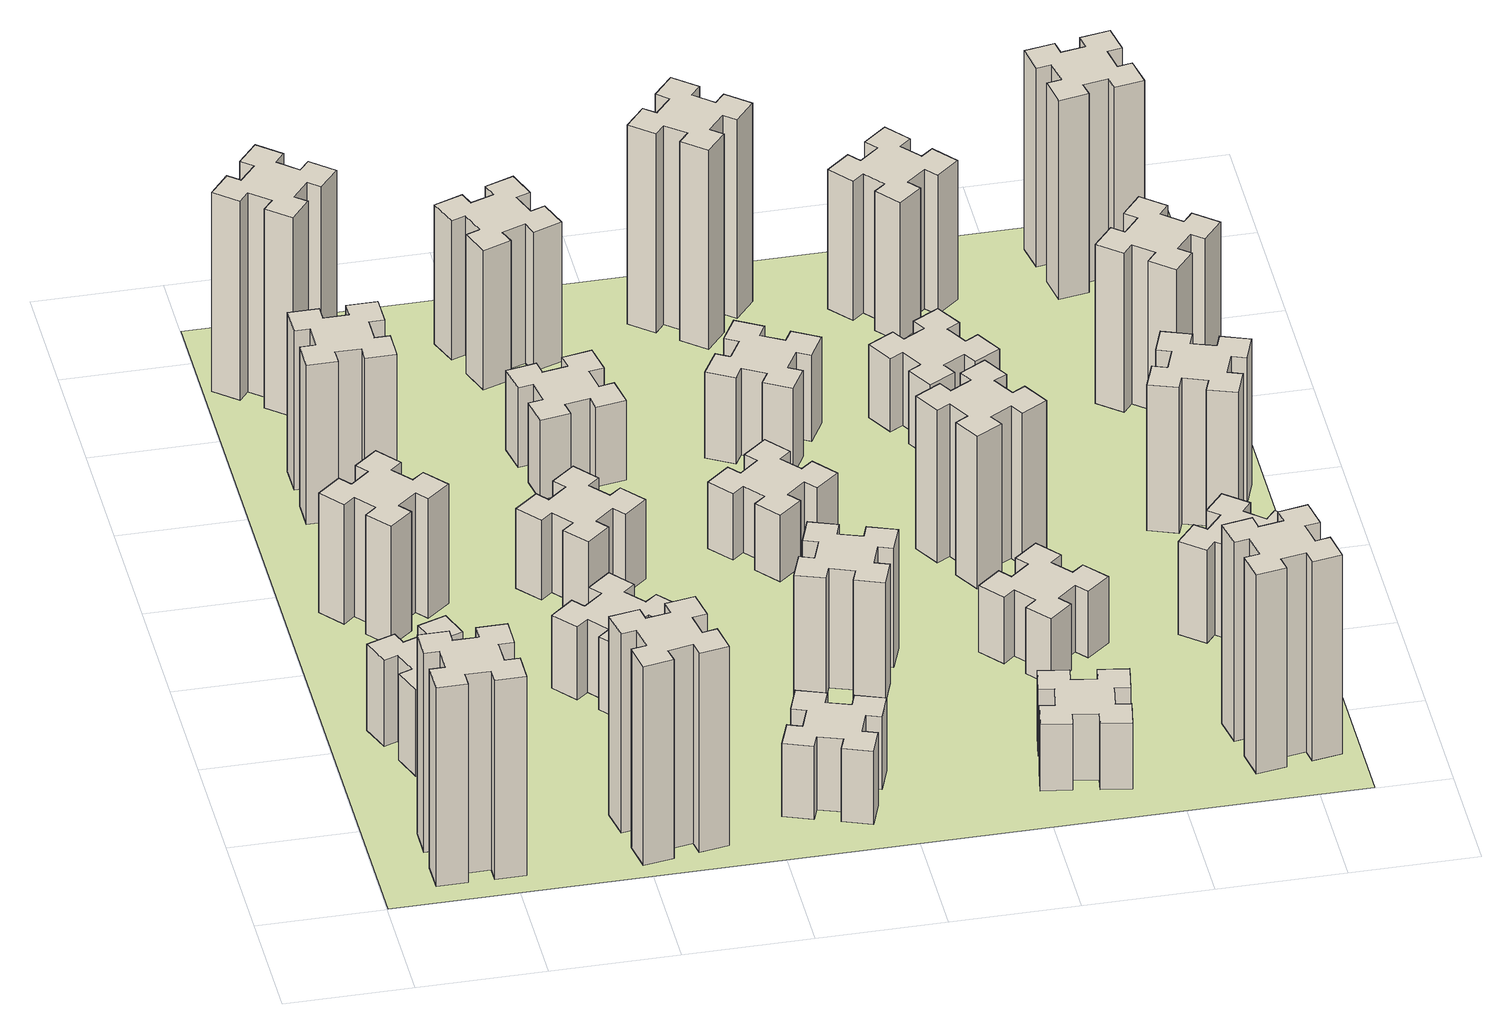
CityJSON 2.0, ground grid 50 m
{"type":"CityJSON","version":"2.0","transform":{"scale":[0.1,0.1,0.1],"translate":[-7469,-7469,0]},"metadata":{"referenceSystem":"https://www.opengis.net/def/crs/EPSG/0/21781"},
"CityObjects":{
"building1":{"type":"Building","attributes":{"class":"1000","function":"1000","usage":"1000","yearOfConstruction":2016,"roofType":"1000","measuredHeight":90,"storeysAboveGround":30,"storeysBelowGround":0},"geometry":[{"type":"Solid","lod":"1","boundaries":[[[[0,1,2,3,4,5,6,7,8,9,10,11,12,13,14,15,16,17,18,19]],[[17,16,20,21]],[[16,15,22,20]],[[15,14,23,22]],[[14,13,24,23]],[[13,12,25,24]],[[12,11,26,25]],[[11,10,27,26]],[[10,9,28,27]],[[9,8,29,28]],[[8,7,30,29]],[[7,6,31,30]],[[6,5,32,31]],[[5,4,33,32]],[[4,3,34,33]],[[3,2,35,34]],[[2,1,36,35]],[[1,0,37,36]],[[0,19,38,37]],[[19,18,39,38]],[[18,17,21,39]],[[24,25,26,27,28,29,30,31,32,33,34,35,36,37,38,39,21,20,22,23]]]]}]},
"building2":{"type":"Building","attributes":{"class":"1000","function":"1000","usage":"1000","yearOfConstruction":2016,"roofType":"1000","measuredHeight":39,"storeysAboveGround":30,"storeysBelowGround":0},"geometry":[{"type":"Solid","lod":"1","boundaries":[[[[40,41,42,43,44,45,46,47,48,49,50,51,52,53,54,55,56,57,58,59]],[[57,56,60,61]],[[56,55,62,60]],[[55,54,63,62]],[[54,53,64,63]],[[53,52,65,64]],[[52,51,66,65]],[[51,50,67,66]],[[50,49,68,67]],[[49,48,69,68]],[[48,47,70,69]],[[47,46,71,70]],[[46,45,72,71]],[[45,44,73,72]],[[44,43,74,73]],[[43,42,75,74]],[[42,41,76,75]],[[41,40,77,76]],[[40,59,78,77]],[[59,58,79,78]],[[58,57,61,79]],[[64,65,66,67,68,69,70,71,72,73,74,75,76,77,78,79,61,60,62,63]]]]}]},
"building3":{"type":"Building","attributes":{"class":"1000","function":"1000","usage":"1000","yearOfConstruction":2016,"roofType":"1000","measuredHeight":54,"storeysAboveGround":30,"storeysBelowGround":0},"geometry":[{"type":"Solid","lod":"1","boundaries":[[[[80,81,82,83,84,85,86,87,88,89,90,91,92,93,94,95,96,97,98,99]],[[97,96,100,101]],[[96,95,102,100]],[[95,94,103,102]],[[94,93,104,103]],[[93,92,105,104]],[[92,91,106,105]],[[91,90,107,106]],[[90,89,108,107]],[[89,88,109,108]],[[88,87,110,109]],[[87,86,111,110]],[[86,85,112,111]],[[85,84,113,112]],[[84,83,114,113]],[[83,82,115,114]],[[82,81,116,115]],[[81,80,117,116]],[[80,99,118,117]],[[99,98,119,118]],[[98,97,101,119]],[[104,105,106,107,108,109,110,111,112,113,114,115,116,117,118,119,101,100,102,103]]]]}]},
"building4":{"type":"Building","attributes":{"class":"1000","function":"1000","usage":"1000","yearOfConstruction":2016,"roofType":"1000","measuredHeight":72,"storeysAboveGround":30,"storeysBelowGround":0},"geometry":[{"type":"Solid","lod":"1","boundaries":[[[[120,121,122,123,124,125,126,127,128,129,130,131,132,133,134,135,136,137,138,139]],[[137,136,140,141]],[[136,135,142,140]],[[135,134,143,142]],[[134,133,144,143]],[[133,132,145,144]],[[132,131,146,145]],[[131,130,147,146]],[[130,129,148,147]],[[129,128,149,148]],[[128,127,150,149]],[[127,126,151,150]],[[126,125,152,151]],[[125,124,153,152]],[[124,123,154,153]],[[123,122,155,154]],[[122,121,156,155]],[[121,120,157,156]],[[120,139,158,157]],[[139,138,159,158]],[[138,137,141,159]],[[144,145,146,147,148,149,150,151,152,153,154,155,156,157,158,159,141,140,142,143]]]]}]},
"building5":{"type":"Building","attributes":{"class":"1000","function":"1000","usage":"1000","yearOfConstruction":2016,"roofType":"1000","measuredHeight":90,"storeysAboveGround":30,"storeysBelowGround":0},"geometry":[{"type":"Solid","lod":"1","boundaries":[[[[160,161,162,163,164,165,166,167,168,169,170,171,172,173,174,175,176,177,178,179]],[[177,176,180,181]],[[176,175,182,180]],[[175,174,183,182]],[[174,173,184,183]],[[173,172,185,184]],[[172,171,186,185]],[[171,170,187,186]],[[170,169,188,187]],[[169,168,189,188]],[[168,167,190,189]],[[167,166,191,190]],[[166,165,192,191]],[[165,164,193,192]],[[164,163,194,193]],[[163,162,195,194]],[[162,161,196,195]],[[161,160,197,196]],[[160,179,198,197]],[[179,178,199,198]],[[178,177,181,199]],[[184,185,186,187,188,189,190,191,192,193,194,195,196,197,198,199,181,180,182,183]]]]}]},
"building6":{"type":"Building","attributes":{"class":"1000","function":"1000","usage":"1000","yearOfConstruction":2016,"roofType":"1000","measuredHeight":90,"storeysAboveGround":30,"storeysBelowGround":0},"geometry":[{"type":"Solid","lod":"1","boundaries":[[[[200,201,202,203,204,205,206,207,208,209,210,211,212,213,214,215,216,217,218,219]],[[217,216,220,221]],[[216,215,222,220]],[[215,214,223,222]],[[214,213,224,223]],[[213,212,225,224]],[[212,211,226,225]],[[211,210,227,226]],[[210,209,228,227]],[[209,208,229,228]],[[208,207,230,229]],[[207,206,231,230]],[[206,205,232,231]],[[205,204,233,232]],[[204,203,234,233]],[[203,202,235,234]],[[202,201,236,235]],[[201,200,237,236]],[[200,219,238,237]],[[219,218,239,238]],[[218,217,221,239]],[[224,225,226,227,228,229,230,231,232,233,234,235,236,237,238,239,221,220,222,223]]]]}]},
"building7":{"type":"Building","attributes":{"class":"1000","function":"1000","usage":"1000","yearOfConstruction":2016,"roofType":"1000","measuredHeight":33,"storeysAboveGround":30,"storeysBelowGround":0},"geometry":[{"type":"Solid","lod":"1","boundaries":[[[[240,241,242,243,244,245,246,247,248,249,250,251,252,253,254,255,256,257,258,259]],[[257,256,260,261]],[[256,255,262,260]],[[255,254,263,262]],[[254,253,264,263]],[[253,252,265,264]],[[252,251,266,265]],[[251,250,267,266]],[[250,249,268,267]],[[249,248,269,268]],[[248,247,270,269]],[[247,246,271,270]],[[246,245,272,271]],[[245,244,273,272]],[[244,243,274,273]],[[243,242,275,274]],[[242,241,276,275]],[[241,240,277,276]],[[240,259,278,277]],[[259,258,279,278]],[[258,257,261,279]],[[264,265,266,267,268,269,270,271,272,273,274,275,276,277,278,279,261,260,262,263]]]]}]},
"building8":{"type":"Building","attributes":{"class":"1000","function":"1000","usage":"1000","yearOfConstruction":2016,"roofType":"1000","measuredHeight":36,"storeysAboveGround":30,"storeysBelowGround":0},"geometry":[{"type":"Solid","lod":"1","boundaries":[[[[280,281,282,283,284,285,286,287,288,289,290,291,292,293,294,295,296,297,298,299]],[[297,296,300,301]],[[296,295,302,300]],[[295,294,303,302]],[[294,293,304,303]],[[293,292,305,304]],[[292,291,306,305]],[[291,290,307,306]],[[290,289,308,307]],[[289,288,309,308]],[[288,287,310,309]],[[287,286,311,310]],[[286,285,312,311]],[[285,284,313,312]],[[284,283,314,313]],[[283,282,315,314]],[[282,281,316,315]],[[281,280,317,316]],[[280,299,318,317]],[[299,298,319,318]],[[298,297,301,319]],[[304,305,306,307,308,309,310,311,312,313,314,315,316,317,318,319,301,300,302,303]]]]}]},
"building9":{"type":"Building","attributes":{"class":"1000","function":"1000","usage":"1000","yearOfConstruction":2016,"roofType":"1000","measuredHeight":33,"storeysAboveGround":30,"storeysBelowGround":0},"geometry":[{"type":"Solid","lod":"1","boundaries":[[[[320,321,322,323,324,325,326,327,328,329,330,331,332,333,334,335,336,337,338,339]],[[337,336,340,341]],[[336,335,342,340]],[[335,334,343,342]],[[334,333,344,343]],[[333,332,345,344]],[[332,331,346,345]],[[331,330,347,346]],[[330,329,348,347]],[[329,328,349,348]],[[328,327,350,349]],[[327,326,351,350]],[[326,325,352,351]],[[325,324,353,352]],[[324,323,354,353]],[[323,322,355,354]],[[322,321,356,355]],[[321,320,357,356]],[[320,339,358,357]],[[339,338,359,358]],[[338,337,341,359]],[[344,345,346,347,348,349,350,351,352,353,354,355,356,357,358,359,341,340,342,343]]]]}]},
"building10":{"type":"Building","attributes":{"class":"1000","function":"1000","usage":"1000","yearOfConstruction":2016,"roofType":"1000","measuredHeight":36,"storeysAboveGround":30,"storeysBelowGround":0},"geometry":[{"type":"Solid","lod":"1","boundaries":[[[[360,361,362,363,364,365,366,367,368,369,370,371,372,373,374,375,376,377,378,379]],[[377,376,380,381]],[[376,375,382,380]],[[375,374,383,382]],[[374,373,384,383]],[[373,372,385,384]],[[372,371,386,385]],[[371,370,387,386]],[[370,369,388,387]],[[369,368,389,388]],[[368,367,390,389]],[[367,366,391,390]],[[366,365,392,391]],[[365,364,393,392]],[[364,363,394,393]],[[363,362,395,394]],[[362,361,396,395]],[[361,360,397,396]],[[360,379,398,397]],[[379,378,399,398]],[[378,377,381,399]],[[384,385,386,387,388,389,390,391,392,393,394,395,396,397,398,399,381,380,382,383]]]]}]},
"building11":{"type":"Building","attributes":{"class":"1000","function":"1000","usage":"1000","yearOfConstruction":2016,"roofType":"1000","measuredHeight":63,"storeysAboveGround":30,"storeysBelowGround":0},"geometry":[{"type":"Solid","lod":"1","boundaries":[[[[400,401,402,403,404,405,406,407,408,409,410,411,412,413,414,415,416,417,418,419]],[[417,416,420,421]],[[416,415,422,420]],[[415,414,423,422]],[[414,413,424,423]],[[413,412,425,424]],[[412,411,426,425]],[[411,410,427,426]],[[410,409,428,427]],[[409,408,429,428]],[[408,407,430,429]],[[407,406,431,430]],[[406,405,432,431]],[[405,404,433,432]],[[404,403,434,433]],[[403,402,435,434]],[[402,401,436,435]],[[401,400,437,436]],[[400,419,438,437]],[[419,418,439,438]],[[418,417,421,439]],[[424,425,426,427,428,429,430,431,432,433,434,435,436,437,438,439,421,420,422,423]]]]}]},
"building12":{"type":"Building","attributes":{"class":"1000","function":"1000","usage":"1000","yearOfConstruction":2016,"roofType":"1000","measuredHeight":54,"storeysAboveGround":30,"storeysBelowGround":0},"geometry":[{"type":"Solid","lod":"1","boundaries":[[[[440,441,442,443,444,445,446,447,448,449,450,451,452,453,454,455,456,457,458,459]],[[457,456,460,461]],[[456,455,462,460]],[[455,454,463,462]],[[454,453,464,463]],[[453,452,465,464]],[[452,451,466,465]],[[451,450,467,466]],[[450,449,468,467]],[[449,448,469,468]],[[448,447,470,469]],[[447,446,471,470]],[[446,445,472,471]],[[445,444,473,472]],[[444,443,474,473]],[[443,442,475,474]],[[442,441,476,475]],[[441,440,477,476]],[[440,459,478,477]],[[459,458,479,478]],[[458,457,461,479]],[[464,465,466,467,468,469,470,471,472,473,474,475,476,477,478,479,461,460,462,463]]]]}]},
"building13":{"type":"Building","attributes":{"class":"1000","function":"1000","usage":"1000","yearOfConstruction":2016,"roofType":"1000","measuredHeight":30,"storeysAboveGround":30,"storeysBelowGround":0},"geometry":[{"type":"Solid","lod":"1","boundaries":[[[[480,481,482,483,484,485,486,487,488,489,490,491,492,493,494,495,496,497,498,499]],[[497,496,500,501]],[[496,495,502,500]],[[495,494,503,502]],[[494,493,504,503]],[[493,492,505,504]],[[492,491,506,505]],[[491,490,507,506]],[[490,489,508,507]],[[489,488,509,508]],[[488,487,510,509]],[[487,486,511,510]],[[486,485,512,511]],[[485,484,513,512]],[[484,483,514,513]],[[483,482,515,514]],[[482,481,516,515]],[[481,480,517,516]],[[480,499,518,517]],[[499,498,519,518]],[[498,497,501,519]],[[504,505,506,507,508,509,510,511,512,513,514,515,516,517,518,519,501,500,502,503]]]]}]},
"building14":{"type":"Building","attributes":{"class":"1000","function":"1000","usage":"1000","yearOfConstruction":2016,"roofType":"1000","measuredHeight":39,"storeysAboveGround":30,"storeysBelowGround":0},"geometry":[{"type":"Solid","lod":"1","boundaries":[[[[520,521,522,523,524,525,526,527,528,529,530,531,532,533,534,535,536,537,538,539]],[[537,536,540,541]],[[536,535,542,540]],[[535,534,543,542]],[[534,533,544,543]],[[533,532,545,544]],[[532,531,546,545]],[[531,530,547,546]],[[530,529,548,547]],[[529,528,549,548]],[[528,527,550,549]],[[527,526,551,550]],[[526,525,552,551]],[[525,524,553,552]],[[524,523,554,553]],[[523,522,555,554]],[[522,521,556,555]],[[521,520,557,556]],[[520,539,558,557]],[[539,538,559,558]],[[538,537,541,559]],[[544,545,546,547,548,549,550,551,552,553,554,555,556,557,558,559,541,540,542,543]]]]}]},
"building15":{"type":"Building","attributes":{"class":"1000","function":"1000","usage":"1000","yearOfConstruction":2016,"roofType":"1000","measuredHeight":30,"storeysAboveGround":30,"storeysBelowGround":0},"geometry":[{"type":"Solid","lod":"1","boundaries":[[[[560,561,562,563,564,565,566,567,568,569,570,571,572,573,574,575,576,577,578,579]],[[577,576,580,581]],[[576,575,582,580]],[[575,574,583,582]],[[574,573,584,583]],[[573,572,585,584]],[[572,571,586,585]],[[571,570,587,586]],[[570,569,588,587]],[[569,568,589,588]],[[568,567,590,589]],[[567,566,591,590]],[[566,565,592,591]],[[565,564,593,592]],[[564,563,594,593]],[[563,562,595,594]],[[562,561,596,595]],[[561,560,597,596]],[[560,579,598,597]],[[579,578,599,598]],[[578,577,581,599]],[[584,585,586,587,588,589,590,591,592,593,594,595,596,597,598,599,581,580,582,583]]]]}]},
"building16":{"type":"Building","attributes":{"class":"1000","function":"1000","usage":"1000","yearOfConstruction":2016,"roofType":"1000","measuredHeight":90,"storeysAboveGround":30,"storeysBelowGround":0},"geometry":[{"type":"Solid","lod":"1","boundaries":[[[[600,601,602,603,604,605,606,607,608,609,610,611,612,613,614,615,616,617,618,619]],[[617,616,620,621]],[[616,615,622,620]],[[615,614,623,622]],[[614,613,624,623]],[[613,612,625,624]],[[612,611,626,625]],[[611,610,627,626]],[[610,609,628,627]],[[609,608,629,628]],[[608,607,630,629]],[[607,606,631,630]],[[606,605,632,631]],[[605,604,633,632]],[[604,603,634,633]],[[603,602,635,634]],[[602,601,636,635]],[[601,600,637,636]],[[600,619,638,637]],[[619,618,639,638]],[[618,617,621,639]],[[624,625,626,627,628,629,630,631,632,633,634,635,636,637,638,639,621,620,622,623]]]]}]},
"building17":{"type":"Building","attributes":{"class":"1000","function":"1000","usage":"1000","yearOfConstruction":2016,"roofType":"1000","measuredHeight":30,"storeysAboveGround":30,"storeysBelowGround":0},"geometry":[{"type":"Solid","lod":"1","boundaries":[[[[640,641,642,643,644,645,646,647,648,649,650,651,652,653,654,655,656,657,658,659]],[[657,656,660,661]],[[656,655,662,660]],[[655,654,663,662]],[[654,653,664,663]],[[653,652,665,664]],[[652,651,666,665]],[[651,650,667,666]],[[650,649,668,667]],[[649,648,669,668]],[[648,647,670,669]],[[647,646,671,670]],[[646,645,672,671]],[[645,644,673,672]],[[644,643,674,673]],[[643,642,675,674]],[[642,641,676,675]],[[641,640,677,676]],[[640,659,678,677]],[[659,658,679,678]],[[658,657,661,679]],[[664,665,666,667,668,669,670,671,672,673,674,675,676,677,678,679,661,660,662,663]]]]}]},
"building18":{"type":"Building","attributes":{"class":"1000","function":"1000","usage":"1000","yearOfConstruction":2016,"roofType":"1000","measuredHeight":69,"storeysAboveGround":30,"storeysBelowGround":0},"geometry":[{"type":"Solid","lod":"1","boundaries":[[[[680,681,682,683,684,685,686,687,688,689,690,691,692,693,694,695,696,697,698,699]],[[697,696,700,701]],[[696,695,702,700]],[[695,694,703,702]],[[694,693,704,703]],[[693,692,705,704]],[[692,691,706,705]],[[691,690,707,706]],[[690,689,708,707]],[[689,688,709,708]],[[688,687,710,709]],[[687,686,711,710]],[[686,685,712,711]],[[685,684,713,712]],[[684,683,714,713]],[[683,682,715,714]],[[682,681,716,715]],[[681,680,717,716]],[[680,699,718,717]],[[699,698,719,718]],[[698,697,701,719]],[[704,705,706,707,708,709,710,711,712,713,714,715,716,717,718,719,701,700,702,703]]]]}]},
"building19":{"type":"Building","attributes":{"class":"1000","function":"1000","usage":"1000","yearOfConstruction":2016,"roofType":"1000","measuredHeight":33,"storeysAboveGround":30,"storeysBelowGround":0},"geometry":[{"type":"Solid","lod":"1","boundaries":[[[[720,721,722,723,724,725,726,727,728,729,730,731,732,733,734,735,736,737,738,739]],[[737,736,740,741]],[[736,735,742,740]],[[735,734,743,742]],[[734,733,744,743]],[[733,732,745,744]],[[732,731,746,745]],[[731,730,747,746]],[[730,729,748,747]],[[729,728,749,748]],[[728,727,750,749]],[[727,726,751,750]],[[726,725,752,751]],[[725,724,753,752]],[[724,723,754,753]],[[723,722,755,754]],[[722,721,756,755]],[[721,720,757,756]],[[720,739,758,757]],[[739,738,759,758]],[[738,737,741,759]],[[744,745,746,747,748,749,750,751,752,753,754,755,756,757,758,759,741,740,742,743]]]]}]},
"building20":{"type":"Building","attributes":{"class":"1000","function":"1000","usage":"1000","yearOfConstruction":2016,"roofType":"1000","measuredHeight":90,"storeysAboveGround":30,"storeysBelowGround":0},"geometry":[{"type":"Solid","lod":"1","boundaries":[[[[760,761,762,763,764,765,766,767,768,769,770,771,772,773,774,775,776,777,778,779]],[[777,776,780,781]],[[776,775,782,780]],[[775,774,783,782]],[[774,773,784,783]],[[773,772,785,784]],[[772,771,786,785]],[[771,770,787,786]],[[770,769,788,787]],[[769,768,789,788]],[[768,767,790,789]],[[767,766,791,790]],[[766,765,792,791]],[[765,764,793,792]],[[764,763,794,793]],[[763,762,795,794]],[[762,761,796,795]],[[761,760,797,796]],[[760,779,798,797]],[[779,778,799,798]],[[778,777,781,799]],[[784,785,786,787,788,789,790,791,792,793,794,795,796,797,798,799,781,780,782,783]]]]}]},
"building21":{"type":"Building","attributes":{"class":"1000","function":"1000","usage":"1000","yearOfConstruction":2016,"roofType":"1000","measuredHeight":63,"storeysAboveGround":30,"storeysBelowGround":0},"geometry":[{"type":"Solid","lod":"1","boundaries":[[[[800,801,802,803,804,805,806,807,808,809,810,811,812,813,814,815,816,817,818,819]],[[817,816,820,821]],[[816,815,822,820]],[[815,814,823,822]],[[814,813,824,823]],[[813,812,825,824]],[[812,811,826,825]],[[811,810,827,826]],[[810,809,828,827]],[[809,808,829,828]],[[808,807,830,829]],[[807,806,831,830]],[[806,805,832,831]],[[805,804,833,832]],[[804,803,834,833]],[[803,802,835,834]],[[802,801,836,835]],[[801,800,837,836]],[[800,819,838,837]],[[819,818,839,838]],[[818,817,821,839]],[[824,825,826,827,828,829,830,831,832,833,834,835,836,837,838,839,821,820,822,823]]]]}]},
"building22":{"type":"Building","attributes":{"class":"1000","function":"1000","usage":"1000","yearOfConstruction":2016,"roofType":"1000","measuredHeight":42,"storeysAboveGround":30,"storeysBelowGround":0},"geometry":[{"type":"Solid","lod":"1","boundaries":[[[[840,841,842,843,844,845,846,847,848,849,850,851,852,853,854,855,856,857,858,859]],[[857,856,860,861]],[[856,855,862,860]],[[855,854,863,862]],[[854,853,864,863]],[[853,852,865,864]],[[852,851,866,865]],[[851,850,867,866]],[[850,849,868,867]],[[849,848,869,868]],[[848,847,870,869]],[[847,846,871,870]],[[846,845,872,871]],[[845,844,873,872]],[[844,843,874,873]],[[843,842,875,874]],[[842,841,876,875]],[[841,840,877,876]],[[840,859,878,877]],[[859,858,879,878]],[[858,857,861,879]],[[864,865,866,867,868,869,870,871,872,873,874,875,876,877,878,879,861,860,862,863]]]]}]},
"building23":{"type":"Building","attributes":{"class":"1000","function":"1000","usage":"1000","yearOfConstruction":2016,"roofType":"1000","measuredHeight":66,"storeysAboveGround":30,"storeysBelowGround":0},"geometry":[{"type":"Solid","lod":"1","boundaries":[[[[880,881,882,883,884,885,886,887,888,889,890,891,892,893,894,895,896,897,898,899]],[[897,896,900,901]],[[896,895,902,900]],[[895,894,903,902]],[[894,893,904,903]],[[893,892,905,904]],[[892,891,906,905]],[[891,890,907,906]],[[890,889,908,907]],[[889,888,909,908]],[[888,887,910,909]],[[887,886,911,910]],[[886,885,912,911]],[[885,884,913,912]],[[884,883,914,913]],[[883,882,915,914]],[[882,881,916,915]],[[881,880,917,916]],[[880,899,918,917]],[[899,898,919,918]],[[898,897,901,919]],[[904,905,906,907,908,909,910,911,912,913,914,915,916,917,918,919,901,900,902,903]]]]}]},
"building24":{"type":"Building","attributes":{"class":"1000","function":"1000","usage":"1000","yearOfConstruction":2016,"roofType":"1000","measuredHeight":72,"storeysAboveGround":30,"storeysBelowGround":0},"geometry":[{"type":"Solid","lod":"1","boundaries":[[[[920,921,922,923,924,925,926,927,928,929,930,931,932,933,934,935,936,937,938,939]],[[937,936,940,941]],[[936,935,942,940]],[[935,934,943,942]],[[934,933,944,943]],[[933,932,945,944]],[[932,931,946,945]],[[931,930,947,946]],[[930,929,948,947]],[[929,928,949,948]],[[928,927,950,949]],[[927,926,951,950]],[[926,925,952,951]],[[925,924,953,952]],[[924,923,954,953]],[[923,922,955,954]],[[922,921,956,955]],[[921,920,957,956]],[[920,939,958,957]],[[939,938,959,958]],[[938,937,941,959]],[[944,945,946,947,948,949,950,951,952,953,954,955,956,957,958,959,941,940,942,943]]]]}]},
"building25":{"type":"Building","attributes":{"class":"1000","function":"1000","usage":"1000","yearOfConstruction":2016,"roofType":"1000","measuredHeight":90,"storeysAboveGround":30,"storeysBelowGround":0},"geometry":[{"type":"Solid","lod":"1","boundaries":[[[[960,961,962,963,964,965,966,967,968,969,970,971,972,973,974,975,976,977,978,979]],[[977,976,980,981]],[[976,975,982,980]],[[975,974,983,982]],[[974,973,984,983]],[[973,972,985,984]],[[972,971,986,985]],[[971,970,987,986]],[[970,969,988,987]],[[969,968,989,988]],[[968,967,990,989]],[[967,966,991,990]],[[966,965,992,991]],[[965,964,993,992]],[[964,963,994,993]],[[963,962,995,994]],[[962,961,996,995]],[[961,960,997,996]],[[960,979,998,997]],[[979,978,999,998]],[[978,977,981,999]],[[984,985,986,987,988,989,990,991,992,993,994,995,996,997,998,999,981,980,982,983]]]]}]},
"landuse1":{"type":"LandUse","attributes":{"name":"plot1","function":"1010"},"geometry":[{"type":"MultiSurface","lod":"1","boundaries":[[[1000,1001,1002,1003]]]}]}
},
"vertices":[
[265,325,0],[265,225,0],[205,225,0],[205,105,0],[325,105,0],[325,165,0],[425,165,0],[425,105,0],[545,105,0],[545,225,0],[485,225,0],[485,325,0],[545,325,0],[545,445,0],[425,445,0],[425,385,0],[325,385,0],[325,445,0],[205,445,0],[205,325,0],[325,385,900],[325,445,900],[425,385,900],[425,445,900],[545,445,900],[545,325,900],[485,325,900],[485,225,900],[545,225,900],[545,105,900],[425,105,900],[425,165,900],[325,165,900],[325,105,900],[205,105,900],[205,225,900],[265,225,900],[265,325,900],[205,325,900],[205,445,900],
[255,1025,0],[289,931,0],[233,910,0],[274,797,0],[387,839,0],[366,895,0],[460,929,0],[480,873,0],[593,914,0],[552,1027,0],[496,1006,0],[462,1100,0],[518,1120,0],[477,1233,0],[364,1192,0],[385,1136,0],[291,1102,0],[270,1158,0],[157,1117,0],[199,1004,0],[291,1102,390],[270,1158,390],[385,1136,390],[364,1192,390],[477,1233,390],[518,1120,390],[462,1100,390],[496,1006,390],[552,1027,390],[593,914,390],[480,873,390],[460,929,390],[366,895,390],[387,839,390],[274,797,390],[233,910,390],[289,931,390],[255,1025,390],[199,1004,390],[157,1117,390],
[408,1739,0],[484,1803,0],[523,1757,0],[615,1834,0],[538,1926,0],[492,1888,0],[427,1964,0],[473,2003,0],[396,2095,0],[304,2018,0],[343,1972,0],[266,1907,0],[228,1953,0],[136,1876,0],[213,1784,0],[259,1823,0],[323,1746,0],[277,1708,0],[354,1616,0],[446,1693,0],[323,1746,540],[277,1708,540],[259,1823,540],[213,1784,540],[136,1876,540],[228,1953,540],[266,1907,540],[343,1972,540],[304,2018,540],[396,2095,540],[473,2003,540],[427,1964,540],[492,1888,540],[538,1926,540],[615,1834,540],[523,1757,540],[484,1803,540],[408,1739,540],[446,1693,540],[354,1616,540],
[485,2545,0],[485,2645,0],[545,2645,0],[545,2765,0],[425,2765,0],[425,2705,0],[325,2705,0],[325,2765,0],[205,2765,0],[205,2645,0],[265,2645,0],[265,2545,0],[205,2545,0],[205,2425,0],[325,2425,0],[325,2485,0],[425,2485,0],[425,2425,0],[545,2425,0],[545,2545,0],[425,2485,720],[425,2425,720],[325,2485,720],[325,2425,720],[205,2425,720],[205,2545,720],[265,2545,720],[265,2645,720],[205,2645,720],[205,2765,720],[325,2765,720],[325,2705,720],[425,2705,720],[425,2765,720],[545,2765,720],[545,2645,720],[485,2645,720],[485,2545,720],[545,2545,720],[545,2425,720],
[1085,158,0],[1184,176,0],[1194,117,0],[1312,137,0],[1291,256,0],[1232,245,0],[1215,344,0],[1274,354,0],[1253,472,0],[1135,451,0],[1145,392,0],[1047,375,0],[1037,434,0],[918,413,0],[939,295,0],[998,305,0],[1016,207,0],[957,197,0],[977,78,0],[1096,99,0],[1016,207,900],[957,197,900],[998,305,900],[939,295,900],[918,413,900],[1037,434,900],[1047,375,900],[1145,392,900],[1135,451,900],[1253,472,900],[1274,354,900],[1215,344,900],[1232,245,900],[1291,256,900],[1312,137,900],[1194,117,900],[1184,176,900],[1085,158,900],[1096,99,900],[977,78,900],
[384,3387,0],[308,3452,0],[346,3498,0],[254,3575,0],[177,3483,0],[223,3444,0],[159,3368,0],[113,3406,0],[36,3314,0],[128,3237,0],[166,3283,0],[243,3219,0],[204,3173,0],[296,3096,0],[373,3188,0],[327,3226,0],[392,3303,0],[438,3264,0],[515,3356,0],[423,3433,0],[392,3303,900],[438,3264,900],[327,3226,900],[373,3188,900],[296,3096,900],[204,3173,900],[243,3219,900],[166,3283,900],[128,3237,900],[36,3314,900],[113,3406,900],[159,3368,900],[223,3444,900],[177,3483,900],[254,3575,900],[346,3498,900],[308,3452,900],[384,3387,900],[423,3433,900],[515,3356,900],
[1083,1332,0],[1006,1267,0],[968,1313,0],[876,1236,0],[953,1144,0],[999,1183,0],[1063,1106,0],[1017,1068,0],[1094,976,0],[1186,1053,0],[1148,1099,0],[1224,1163,0],[1263,1117,0],[1355,1194,0],[1278,1286,0],[1232,1248,0],[1167,1324,0],[1213,1363,0],[1136,1455,0],[1044,1378,0],[1167,1324,330],[1213,1363,330],[1232,1248,330],[1278,1286,330],[1355,1194,330],[1263,1117,330],[1224,1163,330],[1148,1099,330],[1186,1053,330],[1094,976,330],[1017,1068,330],[1063,1106,330],[999,1183,330],[953,1144,330],[876,1236,330],[968,1313,330],[1006,1267,330],[1083,1332,330],[1044,1378,330],[1136,1455,330],
[1083,1972,0],[1006,1907,0],[968,1953,0],[876,1876,0],[953,1784,0],[999,1823,0],[1063,1746,0],[1017,1708,0],[1094,1616,0],[1186,1693,0],[1148,1739,0],[1224,1803,0],[1263,1757,0],[1355,1834,0],[1278,1926,0],[1232,1888,0],[1167,1964,0],[1213,2003,0],[1136,2095,0],[1044,2018,0],[1167,1964,360],[1213,2003,360],[1232,1888,360],[1278,1926,360],[1355,1834,360],[1263,1757,360],[1224,1803,360],[1148,1739,360],[1186,1693,360],[1094,1616,360],[1017,1708,360],[1063,1746,360],[999,1823,360],[953,1784,360],[876,1876,360],[968,1953,360],[1006,1907,360],[1083,1972,360],[1044,2018,360],[1136,2095,360],
[1669,460,0],[1635,366,0],[1579,387,0],[1537,274,0],[1650,233,0],[1671,289,0],[1765,255,0],[1744,199,0],[1857,157,0],[1898,270,0],[1842,291,0],[1876,385,0],[1932,364,0],[1973,477,0],[1860,518,0],[1840,462,0],[1746,496,0],[1767,552,0],[1654,593,0],[1613,480,0],[1746,496,330],[1767,552,330],[1840,462,330],[1860,518,330],[1973,477,330],[1932,364,330],[1876,385,330],[1842,291,330],[1898,270,330],[1857,157,330],[1744,199,330],[1765,255,330],[1671,289,330],[1650,233,330],[1537,274,330],[1579,387,330],[1635,366,330],[1669,460,330],[1613,480,330],[1654,593,330],
[1098,2625,0],[1116,2527,0],[1057,2517,0],[1077,2398,0],[1196,2419,0],[1185,2478,0],[1284,2496,0],[1294,2437,0],[1412,2457,0],[1391,2576,0],[1332,2565,0],[1315,2664,0],[1374,2674,0],[1353,2792,0],[1235,2771,0],[1245,2712,0],[1147,2695,0],[1137,2754,0],[1018,2733,0],[1039,2615,0],[1147,2695,360],[1137,2754,360],[1245,2712,360],[1235,2771,360],[1353,2792,360],[1374,2674,360],[1315,2664,360],[1332,2565,360],[1391,2576,360],[1412,2457,360],[1294,2437,360],[1284,2496,360],[1185,2478,360],[1196,2419,360],[1077,2398,360],[1057,2517,360],[1116,2527,360],[1098,2625,360],[1039,2615,360],[1018,2733,360],
[1125,3456,0],[1031,3422,0],[1010,3478,0],[897,3437,0],[939,3324,0],[995,3345,0],[1029,3251,0],[973,3230,0],[1014,3117,0],[1127,3159,0],[1106,3215,0],[1200,3249,0],[1220,3193,0],[1333,3234,0],[1292,3347,0],[1236,3326,0],[1202,3420,0],[1258,3440,0],[1217,3553,0],[1104,3512,0],[1202,3420,630],[1258,3440,630],[1236,3326,630],[1292,3347,630],[1333,3234,630],[1220,3193,630],[1200,3249,630],[1106,3215,630],[1127,3159,630],[1014,3117,630],[973,3230,630],[1029,3251,630],[995,3345,630],[939,3324,630],[897,3437,630],[1010,3478,630],[1031,3422,630],[1125,3456,630],[1104,3512,630],[1217,3553,630],
[1869,1200,0],[1835,1106,0],[1779,1127,0],[1737,1014,0],[1850,973,0],[1871,1029,0],[1965,995,0],[1944,939,0],[2057,897,0],[2098,1010,0],[2042,1031,0],[2076,1125,0],[2132,1104,0],[2173,1217,0],[2060,1258,0],[2040,1202,0],[1946,1236,0],[1967,1292,0],[1854,1333,0],[1813,1220,0],[1946,1236,540],[1967,1292,540],[2040,1202,540],[2060,1258,540],[2173,1217,540],[2132,1104,540],[2076,1125,540],[2042,1031,540],[2098,1010,540],[2057,897,540],[1944,939,540],[1965,995,540],[1871,1029,540],[1850,973,540],[1737,1014,540],[1779,1127,540],[1835,1106,540],[1869,1200,540],[1813,1220,540],[1854,1333,540],
[1972,1988,0],[1907,2064,0],[1953,2103,0],[1876,2195,0],[1784,2118,0],[1823,2072,0],[1746,2007,0],[1708,2053,0],[1616,1976,0],[1693,1884,0],[1739,1923,0],[1803,1846,0],[1757,1808,0],[1834,1716,0],[1926,1793,0],[1888,1839,0],[1964,1903,0],[2003,1857,0],[2095,1934,0],[2018,2026,0],[1964,1903,300],[2003,1857,300],[1888,1839,300],[1926,1793,300],[1834,1716,300],[1757,1808,300],[1803,1846,300],[1739,1923,300],[1693,1884,300],[1616,1976,300],[1708,2053,300],[1746,2007,300],[1823,2072,300],[1784,2118,300],[1876,2195,300],[1953,2103,300],[1907,2064,300],[1972,1988,300],[2018,2026,300],[2095,1934,300],
[2026,2497,0],[2076,2584,0],[2128,2554,0],[2188,2658,0],[2084,2718,0],[2054,2666,0],[1967,2716,0],[1997,2768,0],[1893,2828,0],[1833,2724,0],[1885,2694,0],[1835,2607,0],[1783,2637,0],[1723,2533,0],[1827,2473,0],[1857,2525,0],[1944,2475,0],[1914,2423,0],[2018,2363,0],[2078,2467,0],[1944,2475,390],[1914,2423,390],[1857,2525,390],[1827,2473,390],[1723,2533,390],[1783,2637,390],[1835,2607,390],[1885,2694,390],[1833,2724,390],[1893,2828,390],[1997,2768,390],[1967,2716,390],[2054,2666,390],[2084,2718,390],[2188,2658,390],[2128,2554,390],[2076,2584,390],[2026,2497,390],[2078,2467,390],[2018,2363,390],
[2596,444,0],[2578,345,0],[2519,356,0],[2498,237,0],[2617,217,0],[2627,276,0],[2725,258,0],[2715,199,0],[2833,178,0],[2854,297,0],[2795,307,0],[2812,405,0],[2871,395,0],[2892,513,0],[2774,534,0],[2764,475,0],[2665,492,0],[2676,551,0],[2557,572,0],[2537,454,0],[2665,492,300],[2676,551,300],[2764,475,300],[2774,534,300],[2892,513,300],[2871,395,300],[2812,405,300],[2795,307,300],[2854,297,300],[2833,178,300],[2715,199,300],[2725,258,300],[2627,276,300],[2617,217,300],[2498,237,300],[2519,356,300],[2578,345,300],[2596,444,300],[2537,454,300],[2557,572,300],
[1746,3383,0],[1823,3319,0],[1784,3273,0],[1876,3196,0],[1953,3288,0],[1907,3326,0],[1972,3403,0],[2018,3364,0],[2095,3456,0],[2003,3533,0],[1964,3487,0],[1888,3552,0],[1926,3598,0],[1834,3675,0],[1757,3583,0],[1803,3544,0],[1739,3468,0],[1693,3506,0],[1616,3414,0],[1708,3337,0],[1739,3468,900],[1693,3506,900],[1803,3544,900],[1757,3583,900],[1834,3675,900],[1926,3598,900],[1888,3552,900],[1964,3487,900],[2003,3533,900],[2095,3456,900],[2018,3364,900],[1972,3403,900],[1907,3326,900],[1953,3288,900],[1876,3196,900],[1784,3273,900],[1823,3319,900],[1746,3383,900],[1708,3337,900],[1616,3414,900],
[2728,999,0],[2804,1063,0],[2843,1017,0],[2935,1094,0],[2858,1186,0],[2812,1148,0],[2747,1224,0],[2793,1263,0],[2716,1355,0],[2624,1278,0],[2663,1232,0],[2586,1167,0],[2548,1213,0],[2456,1136,0],[2533,1044,0],[2579,1083,0],[2643,1006,0],[2597,968,0],[2674,876,0],[2766,953,0],[2643,1006,300],[2597,968,300],[2579,1083,300],[2533,1044,300],[2456,1136,300],[2548,1213,300],[2586,1167,300],[2663,1232,300],[2624,1278,300],[2716,1355,300],[2793,1263,300],[2747,1224,300],[2812,1148,300],[2858,1186,300],[2935,1094,300],[2843,1017,300],[2804,1063,300],[2728,999,300],[2766,953,300],[2674,876,300],
[2475,1744,0],[2525,1657,0],[2473,1627,0],[2533,1523,0],[2637,1583,0],[2607,1635,0],[2694,1685,0],[2724,1633,0],[2828,1693,0],[2768,1797,0],[2716,1767,0],[2666,1854,0],[2718,1884,0],[2658,1988,0],[2554,1928,0],[2584,1876,0],[2497,1826,0],[2467,1878,0],[2363,1818,0],[2423,1714,0],[2497,1826,690],[2467,1878,690],[2584,1876,690],[2554,1928,690],[2658,1988,690],[2718,1884,690],[2666,1854,690],[2716,1767,690],[2768,1797,690],[2828,1693,690],[2724,1633,690],[2694,1685,690],[2607,1635,690],[2637,1583,690],[2533,1523,690],[2473,1627,690],[2525,1657,690],[2475,1744,690],[2423,1714,690],[2363,1818,690],
[2607,2475,0],[2694,2525,0],[2724,2473,0],[2828,2533,0],[2768,2637,0],[2716,2607,0],[2666,2694,0],[2718,2724,0],[2658,2828,0],[2554,2768,0],[2584,2716,0],[2497,2666,0],[2467,2718,0],[2363,2658,0],[2423,2554,0],[2475,2584,0],[2525,2497,0],[2473,2467,0],[2533,2363,0],[2637,2423,0],[2525,2497,330],[2473,2467,330],[2475,2584,330],[2423,2554,330],[2363,2658,330],[2467,2718,330],[2497,2666,330],[2584,2716,330],[2554,2768,330],[2658,2828,330],[2718,2724,330],[2666,2694,330],[2716,2607,330],[2768,2637,330],[2828,2533,330],[2724,2473,330],[2694,2525,330],[2607,2475,330],[2637,2423,330],[2533,2363,330],
[3465,492,0],[3367,475,0],[3357,534,0],[3238,513,0],[3259,395,0],[3318,405,0],[3336,307,0],[3277,297,0],[3297,178,0],[3416,199,0],[3405,258,0],[3504,276,0],[3514,217,0],[3632,237,0],[3611,356,0],[3552,345,0],[3535,444,0],[3594,454,0],[3573,572,0],[3455,551,0],[3535,444,900],[3594,454,900],[3552,345,900],[3611,356,900],[3632,237,900],[3514,217,900],[3504,276,900],[3405,258,900],[3416,199,900],[3297,178,900],[3277,297,900],[3336,307,900],[3318,405,900],[3259,395,900],[3238,513,900],[3357,534,900],[3367,475,900],[3465,492,900],[3455,551,900],[3573,572,900],
[2712,3368,0],[2647,3444,0],[2693,3483,0],[2616,3575,0],[2524,3498,0],[2563,3452,0],[2486,3387,0],[2448,3433,0],[2356,3356,0],[2433,3264,0],[2479,3303,0],[2543,3226,0],[2497,3188,0],[2574,3096,0],[2666,3173,0],[2628,3219,0],[2704,3283,0],[2743,3237,0],[2835,3314,0],[2758,3406,0],[2704,3283,630],[2743,3237,630],[2628,3219,630],[2666,3173,630],[2574,3096,630],[2497,3188,630],[2543,3226,630],[2479,3303,630],[2433,3264,630],[2356,3356,630],[2448,3433,630],[2486,3387,630],[2563,3452,630],[2524,3498,630],[2616,3575,630],[2693,3483,630],[2647,3444,630],[2712,3368,630],[2758,3406,630],[2835,3314,630],
[3544,1167,0],[3468,1232,0],[3506,1278,0],[3414,1355,0],[3337,1263,0],[3383,1224,0],[3319,1148,0],[3273,1186,0],[3196,1094,0],[3288,1017,0],[3326,1063,0],[3403,999,0],[3364,953,0],[3456,876,0],[3533,968,0],[3487,1006,0],[3552,1083,0],[3598,1044,0],[3675,1136,0],[3583,1213,0],[3552,1083,420],[3598,1044,420],[3487,1006,420],[3533,968,420],[3456,876,420],[3364,953,420],[3403,999,420],[3326,1063,420],[3288,1017,420],[3196,1094,420],[3273,1186,420],[3319,1148,420],[3383,1224,420],[3337,1263,420],[3414,1355,420],[3506,1278,420],[3468,1232,420],[3544,1167,420],[3583,1213,420],[3675,1136,420],
[3520,1942,0],[3426,1976,0],[3447,2032,0],[3334,2073,0],[3293,1960,0],[3349,1940,0],[3315,1846,0],[3259,1867,0],[3217,1754,0],[3330,1713,0],[3351,1769,0],[3445,1735,0],[3424,1679,0],[3537,1637,0],[3578,1750,0],[3522,1771,0],[3556,1865,0],[3612,1844,0],[3653,1957,0],[3540,1998,0],[3556,1865,660],[3612,1844,660],[3522,1771,660],[3578,1750,660],[3537,1637,660],[3424,1679,660],[3445,1735,660],[3351,1769,660],[3330,1713,660],[3217,1754,660],[3259,1867,660],[3315,1846,660],[3349,1940,660],[3293,1960,660],[3334,2073,660],[3447,2032,660],[3426,1976,660],[3520,1942,660],[3540,1998,660],[3653,1957,660],
[3544,2647,0],[3468,2712,0],[3506,2758,0],[3414,2835,0],[3337,2743,0],[3383,2704,0],[3319,2628,0],[3273,2666,0],[3196,2574,0],[3288,2497,0],[3326,2543,0],[3403,2479,0],[3364,2433,0],[3456,2356,0],[3533,2448,0],[3487,2486,0],[3552,2563,0],[3598,2524,0],[3675,2616,0],[3583,2693,0],[3552,2563,720],[3598,2524,720],[3487,2486,720],[3533,2448,720],[3456,2356,720],[3364,2433,720],[3403,2479,720],[3326,2543,720],[3288,2497,720],[3196,2574,720],[3273,2666,720],[3319,2628,720],[3383,2704,720],[3337,2743,720],[3414,2835,720],[3506,2758,720],[3468,2712,720],[3544,2647,720],[3583,2693,720],[3675,2616,720],
[3218,3465,0],[3236,3367,0],[3177,3357,0],[3197,3238,0],[3316,3259,0],[3305,3318,0],[3404,3336,0],[3414,3277,0],[3532,3297,0],[3511,3416,0],[3452,3405,0],[3435,3504,0],[3494,3514,0],[3473,3632,0],[3355,3611,0],[3365,3552,0],[3267,3535,0],[3257,3594,0],[3138,3573,0],[3159,3455,0],[3267,3535,900],[3257,3594,900],[3365,3552,900],[3355,3611,900],[3473,3632,900],[3494,3514,900],[3435,3504,900],[3452,3405,900],[3511,3416,900],[3532,3297,900],[3414,3277,900],[3404,3336,900],[3305,3318,900],[3316,3259,900],[3197,3238,900],[3177,3357,900],[3236,3367,900],[3218,3465,900],[3159,3455,900],[3138,3573,900],
[5,3705,0],[3705,3705,0],[3705,5,0],[5,5,0]
]}
